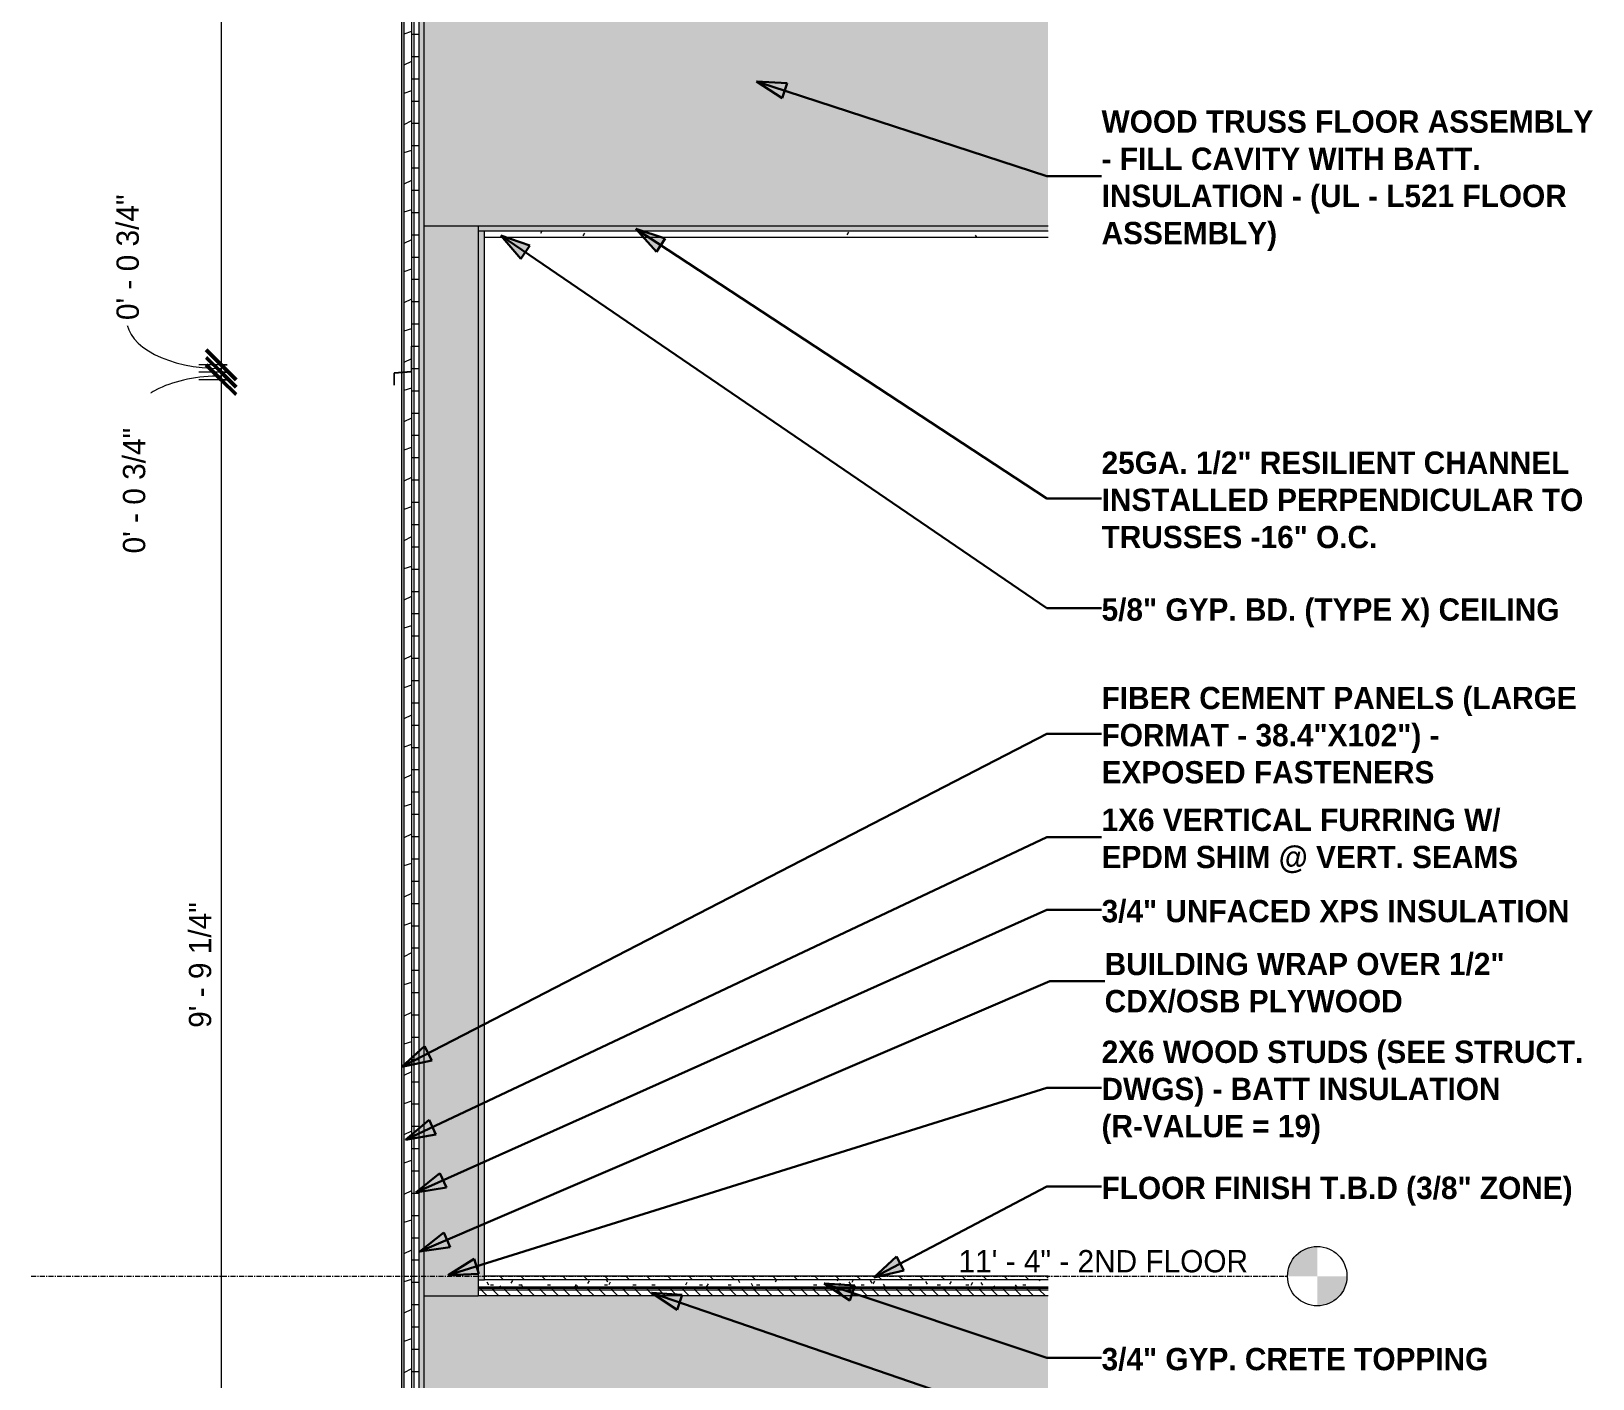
# Model space of a CAD drawing. Header units: inches. Extents: x 9847 to 10833, y -183 to 465.
# Drawn here: x 10674.9 to 10832.6, y 125.6 to 261.7 of the extents above; entities that cross this region are included whole.
import ezdxf

# ---------------------------------------------------------------- set-up
doc = ezdxf.new("R2010")
doc.units = ezdxf.units.IN
doc.header["$MEASUREMENT"] = 0
doc.linetypes.add('Grid Line 1_2_', pattern=[0.875, 0.5, -0.125, 0.125, -0.125])
for name, color, linetype, lineweight in [('A-ANNO-DIMS', 211, 'Continuous', 9), ('A-ANNO-DIMS-24', 211, 'Continuous', 9), ('A-FLOR-3', 192, 'Continuous', 9), ('A-FLOR-5', 251, 'Continuous', 5), ('A-FLOR-7', 135, 'Continuous', 5), ('A-FLOR-LEVL', 51, 'Continuous', 9), ('A-FLOR-LEVL-1', 51, 'Grid Line 1_2_', 9), ('A-FLOR-MCUT-1', 51, 'Continuous', 9), ('A-FLOR-PATT-1', 252, 'Continuous', 9), ('A-WALL-1', 251, 'Continuous', 5), ('A-WALL-3', 55, 'Continuous', 9), ('A-WALL-4', 10, 'Continuous', 9), ('A-WALL-5', 113, 'Continuous', 9), ('A-WALL-PATT-2', 252, 'Continuous', 9), ('G-ANNO-TEXT', 231, 'Continuous', 30), ('G-ANNO-TEXT-1', 231, 'Continuous', 9)]:
    doc.layers.add(name, color=color, linetype=linetype, lineweight=lineweight)
doc.styles.add('Century Gothic', font='ufonts.com_century-gothic.ttf', dxfattribs={"height": 2.25})
doc.styles.add('Century Gothic_B', font='GOTHICB.TTF', dxfattribs={"height": 2.25})
doc.dimstyles.new('OD__1_4__Tol__', dxfattribs={"dimscale": 12, "dimtxt": 2.349379, "dimasz": 0.25, "dimexe": 0.1875, "dimexo": 0.125, "dimgap": 0.03125, "dimtad": 1, "dimrnd": 0.25, "dimzin": 1, "dimdsep": 46, "dimlunit": 4, "dimtxsty": 'Century Gothic', "dimblk1": 'OBLIQUE', "dimblk2": 'OBLIQUE', "dimsah": 1, "dimcen": 0.09, "dimdle": 0.1875, "dimazin": 0, "dimtfac": 1, "dimtdec": 4, "dimtix": 1, "dimtmove": 0, "dimatfit": 3, "dimfxl": 1, "dimtvp": 1, "dimtfill": 1, "dimfrac": 2, "dimtolj": 1, "dimtzin": 0, "dimarcsym": 2})
doc.dimstyles.new('OD__1_4__Tol___1', dxfattribs={"dimscale": 12, "dimtxt": 2.349379, "dimasz": 0.25, "dimexe": 0.1875, "dimexo": 0.125, "dimgap": 0.03125, "dimtad": 1, "dimrnd": 0.25, "dimzin": 1, "dimdsep": 46, "dimlunit": 4, "dimtxsty": 'Century Gothic', "dimblk1": 'OBLIQUE', "dimblk2": 'OBLIQUE', "dimsah": 1, "dimcen": 0.09, "dimdle": 0.1875, "dimazin": 0, "dimtfac": 1, "dimtdec": 4, "dimtix": 1, "dimtmove": 1, "dimatfit": 3, "dimfxl": 1, "dimtvp": 1, "dimtfill": 1, "dimfrac": 2, "dimtolj": 1, "dimtzin": 0, "dimarcsym": 2})
pattern_1 = [(161.57, (11865.73515, 146.753), (-0.960383694, -0.00039918), [0, -6.83, 0.758, 0]), (18.43, (11865.49515, 146.753), (-0.960383694, 0.00039918), [0, -6.83, 0.758, 0]), (108.43, (11865.73515, 146.753), (0.47951018, -2.4005264), [2.276, -5.312]), (71.57, (11865.49515, 146.753), (0.47951018, 2.4005264), [2.276, -5.312])]
pattern_2 = [(0, (11865.6151, 146.633), (0, 1.2), []), (315, (11865.61515, 146.633), (1.1992531, 0), [1.696, -1.696]), (45, (11865.61515, 146.633), (1.1992531, 0), [1.696, -1.696])]
pattern_3 = [(0, (11865.6151, 146.633), (7.68, 1.92), [0.317, -5.443, 0.317, -5.443, -30.72]), (0, (11865.6151, 146.633), (7.68, 1.92), [-11.52, 0.317, -11.203, 0.317, -5.443, -13.44]), (0, (11865.6151, 146.633), (7.68, 1.92), [-28.8, 0.317, -3.523, 0.317, -9.283]), (120, (11868.4951, 147.593), (-5.5027688, 5.691075), [0.317, -5.443, 0.317, -5.443, -30.72]), (120, (11868.4951, 147.593), (-5.5027688, 5.691075), [-11.52, 0.317, -11.203, 0.317, -5.443, -13.44]), (120, (11868.4951, 147.593), (-5.5027688, 5.691075), [-28.8, 0.317, -3.523, 0.317, -9.283]), (240, (11869.4551, 151.433), (-2.1772312, -7.611075), [0.317, -5.443, 0.317, -5.443, -30.72]), (240, (11869.4551, 151.433), (-2.1772312, -7.611075), [-11.52, 0.317, -11.203, 0.317, -5.443, -13.44]), (240, (11869.4551, 151.433), (-2.1772312, -7.611075), [-28.8, 0.317, -3.523, 0.317, -9.283])]

# ---------------------------------------------------------------- blocks, each defined once
blk = doc.blocks.new('Basic Wall _ EXT - FIBER CEMENT - LARGE - ___-2505162-WALL SECTION - EAST EXT_ WALL - AT POLYCARBONATE - LOOKING SOUTH')
at = {"layer": 'A-WALL-4'}
blk.add_hatch(color=256, dxfattribs=at).paths.add_polyline_path([(-12118.81, 225.94), (-12118.81, 227.16), (-12118.09, 227.22), (-12118.09, 227.25), (-12118.84, 227.19), (-12118.84, 225.94)], flags=0)
at = {"layer": 'A-WALL-3'}
blk.add_line((-12117.09, 227.31), (-12117.09, 229.87), dxfattribs=at)
at = {"layer": 'A-WALL-5'}
for p, q in [((-12117.09, 229.87), (-12117.12, 229.87)), ((-12117.12, 229.87), (-12117.12, 227.34)), ((-12117.12, 227.34), (-12118.84, 227.19)), ((-12118.84, 227.19), (-12118.84, 225.94)), ((-12118.81, 227.16), (-12117.09, 227.31)), ((-12118.81, 225.94), (-12118.81, 227.16)), ((-12118.84, 225.94), (-12118.81, 225.94))]:
    blk.add_line(p, q, dxfattribs=at)
blk = doc.blocks.new('Level - Level Head - Circle-50818-WALL SECTION - EAST EXT_ WALL - AT POLYCARBONATE - LOOKING SOUTH')
at = {"layer": 'A-FLOR-LEVL'}
h = blk.add_hatch(color=256, dxfattribs=at)
edge = h.paths.add_edge_path(flags=0)
edge.add_line((-12025.62, 0), (-12028.62, 0))
edge.add_arc((-12025.62, 0), 3, 90, 180, ccw=False)
edge.add_line((-12025.62, 3), (-12025.62, 0))
h = blk.add_hatch(color=256, dxfattribs=at)
edge = h.paths.add_edge_path(flags=0)
edge.add_line((-12025.62, -3), (-12025.62, 0))
edge.add_line((-12025.62, 0), (-12022.62, 0))
edge.add_arc((-12025.62, 0), 3, 270, 360, ccw=False)
blk.add_circle((-12025.62, 0), 3, dxfattribs=at)
blk = doc.blocks.new('DIMBLOCK17-WALL SECTION - EAST EXT_ WALL - AT POLYCARBONATE - LOOKING SOUTH')
at = {"layer": 'A-ANNO-DIMS-24', "lineweight": 50}
for p, q in [((10694.12, 348), (10692.62, 349.5)), ((10694.12, 348), (10695.62, 346.5)), ((10694.12, 228), (10692.62, 229.5)), ((10694.12, 228), (10695.62, 226.5))]:
    blk.add_line(p, q, dxfattribs=at)
at = {"layer": 'A-ANNO-DIMS-24'}
for p, q in [((10694.74, 348), (10691.87, 348)), ((10694.12, 348), (10694.12, 228)), ((10694.12, 348), (10694.74, 348)), ((10694.74, 228), (10691.87, 228)), ((10694.12, 228), (10694.74, 228))]:
    blk.add_line(p, q, dxfattribs=at)
at = {"layer": 'A-ANNO-DIMS-24', "color": 0, "insert": (10690.86, 283.19), "char_height": 2.25, "width": 11.5455, "attachment_point": 1, "rotation": 90, "line_spacing_factor": 0.984502, "style": 'Century Gothic', "bg_fill": 3, "box_fill_scale": 1.25, "bg_fill_color": 256, "bg_fill_true_color": 13158600, "bg_fill_transparency": 0}
blk.add_mtext('10\' - 0"', dxfattribs=at)
blk = doc.blocks.new('_Oblique')
at = {"color": 0, "linetype": 'ByBlock', "lineweight": -2}
blk.add_line((-0.5, -0.5), (0.5, 0.5), dxfattribs=at)
blk = doc.blocks.new('DIMBLOCK18-WALL SECTION - EAST EXT_ WALL - AT POLYCARBONATE - LOOKING SOUTH')
at = {"layer": 'A-ANNO-DIMS-24', "lineweight": 50}
for p, q in [((10694.12, 228), (10692.62, 229.5)), ((10694.12, 227.25), (10692.62, 228.75)), ((10694.12, 228), (10695.62, 226.5)), ((10694.12, 227.25), (10695.62, 225.75))]:
    blk.add_line(p, q, dxfattribs=at)
at = {"layer": 'A-ANNO-DIMS-24'}
for p, q in [((10694.74, 228), (10691.87, 228)), ((10694.74, 227.25), (10691.87, 227.25)), ((10694.12, 228), (10694.12, 227.25)), ((10694.12, 228), (10694.74, 228)), ((10694.12, 227.25), (10694.74, 227.25))]:
    blk.add_line(p, q, dxfattribs=at)
blk.add_ellipse((10694.12, 232.52), major_axis=(9.53, 0), ratio=0.513762, start_param=3.141593, end_param=4.712389, dxfattribs=at)
at = {"layer": 'A-ANNO-DIMS-24', "color": 0, "insert": (10683.55, 232.52), "char_height": 2.25, "width": 16.3338, "attachment_point": 1, "rotation": 90, "line_spacing_factor": 0.984502, "style": 'Century Gothic', "bg_fill": 3, "box_fill_scale": 1.25, "bg_fill_color": 256, "bg_fill_true_color": 13158600, "bg_fill_transparency": 0}
blk.add_mtext('0\' - 0 3/4"', dxfattribs=at)
blk = doc.blocks.new('DIMBLOCK19-WALL SECTION - EAST EXT_ WALL - AT POLYCARBONATE - LOOKING SOUTH')
at = {"layer": 'A-ANNO-DIMS-24', "lineweight": 50}
for p, q in [((10694.12, 227.25), (10692.62, 228.75)), ((10694.12, 226.5), (10692.62, 228)), ((10694.12, 227.25), (10695.62, 225.75)), ((10694.12, 226.5), (10695.62, 225))]:
    blk.add_line(p, q, dxfattribs=at)
at = {"layer": 'A-ANNO-DIMS-24'}
for p, q in [((10694.74, 227.25), (10691.87, 227.25)), ((10694.12, 227.25), (10694.12, 226.5)), ((10694.12, 227.25), (10694.74, 227.25)), ((10694.74, 226.5), (10691.87, 226.5)), ((10694.12, 226.5), (10694.74, 226.5))]:
    blk.add_line(p, q, dxfattribs=at)
blk.add_ellipse((10694.12, 222.57), major_axis=(8.88, 0), ratio=0.484787, start_param=1.570796, end_param=3.141593, dxfattribs=at)
at = {"layer": 'A-ANNO-DIMS-24', "color": 0, "insert": (10684.2, 208.96), "char_height": 2.25, "width": 16.3338, "attachment_point": 1, "rotation": 90, "line_spacing_factor": 0.984502, "style": 'Century Gothic', "bg_fill": 3, "box_fill_scale": 1.25, "bg_fill_color": 256, "bg_fill_true_color": 13158600, "bg_fill_transparency": 0}
blk.add_mtext('0\' - 0 3/4"', dxfattribs=at)
blk = doc.blocks.new('DIMBLOCK20-WALL SECTION - EAST EXT_ WALL - AT POLYCARBONATE - LOOKING SOUTH')
at = {"layer": 'A-ANNO-DIMS-24', "lineweight": 50}
for p, q in [((10694.12, 226.5), (10692.62, 228)), ((10694.12, 226.5), (10695.62, 225)), ((10694.12, 109.25), (10692.62, 110.75)), ((10694.12, 109.25), (10695.62, 107.75))]:
    blk.add_line(p, q, dxfattribs=at)
at = {"layer": 'A-ANNO-DIMS-24'}
for p, q in [((10694.74, 226.5), (10691.87, 226.5)), ((10694.12, 226.5), (10694.12, 107)), ((10694.12, 226.5), (10694.74, 226.5)), ((10694.74, 109.25), (10691.87, 109.25)), ((10694.12, 109.25), (10694.74, 109.25))]:
    blk.add_line(p, q, dxfattribs=at)
at = {"layer": 'A-ANNO-DIMS-24', "color": 0, "insert": (10690.86, 161.07), "char_height": 2.25, "width": 16.3338, "attachment_point": 1, "rotation": 90, "line_spacing_factor": 0.984502, "style": 'Century Gothic', "bg_fill": 3, "box_fill_scale": 1.25, "bg_fill_color": 256, "bg_fill_true_color": 13158600, "bg_fill_transparency": 0}
blk.add_mtext('9\' - 9 1/4"', dxfattribs=at)

msp = doc.modelspace()

# ---------------------------------------------------------------- hatches: boundary and pattern name
at = {"layer": 'A-FLOR-5'}
msp.add_hatch(color=256, dxfattribs=at).paths.add_polyline_path([(10777.61712, 241.5), (10777.61712, 242), (10720.07175, 242), (10720.07175, 241.5), (10738.36912, 241.5)], flags=0)
at = {"layer": 'A-FLOR-7'}
msp.add_hatch(color=256, dxfattribs=at).paths.add_polyline_path([(10720.13731, 134.75), (10777.61712, 134.75), (10777.61712, 134.875), (10720.07175, 134.875), (10720.07175, 134.75)], flags=0)
at = {"layer": 'A-FLOR-PATT-1'}
h = msp.add_hatch(dxfattribs=at)
h.set_pattern_fill('FP_51', color=256, style=0, pattern_type=2)
h.set_pattern_definition(pattern_1)
h.paths.add_polyline_path([(10720.07175, 242), (10777.61712, 242), (10777.61712, 266), (10714.57175, 266), (10714.57175, 242)], flags=0)
h = msp.add_hatch(dxfattribs=at)
h.set_pattern_fill('FP_55', color=256, style=0, pattern_type=2)
h.set_pattern_definition(pattern_3)
h.paths.add_polyline_path([(10720.69675, 240.875), (10777.61712, 240.875), (10777.61712, 241.5), (10720.69675, 241.5)], flags=0)
h = msp.add_hatch(dxfattribs=at)
h.set_pattern_fill('FP_53', color=256, style=0, pattern_type=2)
h.set_pattern_definition([(0, (11865.61515, 146.633), (3.84, 0.96), [0.317, -2.563, 0.317, -2.563, -15.36]), (0, (11865.61515, 146.633), (3.84, 0.96), [-5.76, 0.317, -5.443, 0.317, -2.563, -6.72]), (0, (11865.61515, 146.633), (3.84, 0.96), [-14.4, 0.317, -1.603, 0.317, -4.483]), (120, (11867.05515, 147.113), (-2.7513844, 2.84553755), [0.317, -2.563, 0.317, -2.563, -15.36]), (120, (11867.05515, 147.113), (-2.7513844, 2.84553755), [-5.76, 0.317, -5.443, 0.317, -2.563, -6.72]), (120, (11867.05515, 147.113), (-2.7513844, 2.84553755), [-14.4, 0.317, -1.603, 0.317, -4.483]), (240, (11867.53515, 149.033), (-1.0886156, -3.80553755), [0.317, -2.563, 0.317, -2.563, -15.36]), (240, (11867.53515, 149.033), (-1.0886156, -3.80553755), [-5.76, 0.317, -5.443, 0.317, -2.563, -6.72]), (240, (11867.53515, 149.033), (-1.0886156, -3.80553755), [-14.4, 0.317, -1.603, 0.317, -4.483])])
h.paths.add_polyline_path([(10720.13075, 134.875), (10777.61712, 134.875), (10777.61712, 135.625), (10720.07175, 135.625), (10720.07175, 134.875)], flags=0)
h = msp.add_hatch(dxfattribs=at)
h.set_pattern_fill('FP_52', color=256, style=0, pattern_type=2)
h.set_pattern_definition([(135, (11865.6151, 146.633), (-1.0606602, -1.0606602), [])])
h.paths.add_polyline_path([(10777.61712, 135.625), (10777.61712, 136), (10720.69675, 136), (10720.69675, 135.625), (10748.72019, 135.625)], flags=0)
h = msp.add_hatch(dxfattribs=at)
h.set_pattern_fill('FP_54', color=256, style=0, pattern_type=2)
h.set_pattern_definition(pattern_2)
h.paths.add_polyline_path([(10720.07175, 134), (10777.61712, 134), (10777.61712, 134.75), (10720.07175, 134.75)], flags=0)
h = msp.add_hatch(dxfattribs=at)
h.set_pattern_fill('FP_51', color=256, style=0, pattern_type=2)
h.set_pattern_definition(pattern_1)
h.paths.add_polyline_path([(10714.57175, 110), (10777.61712, 110), (10777.61712, 134), (10714.57175, 134), (10714.57175, 131.18206)], flags=0)
at = {"layer": 'A-WALL-1'}
msp.add_hatch(color=256, dxfattribs=at).paths.add_polyline_path([(10712.56696, 109.25), (10712.57175, 109.25), (10712.57175, 349.5), (10712.32175, 349.5), (10712.32175, 109.25)], flags=0)
at = {"layer": 'A-WALL-PATT-2'}
h = msp.add_hatch(dxfattribs=at)
h.set_pattern_fill('FP_56', color=256, style=0, pattern_type=2)
h.set_pattern_definition([(216.87, (11868.0151, 152.633), (17.9999786, 12.0000322), [3, -27]), (206.565, (11871.6151, 150.833), (-6.00027, -5.999812), [6.708, -6.708]), (198.435, (11871.6151, 147.833), (-12.000522, -5.9998), [3.795, -15.179])])
h.paths.add_polyline_path([(10712.57175, 110), (10713.32175, 110), (10713.32175, 349.5), (10712.57175, 349.5), (10712.57175, 131.18206)], flags=0)
h = msp.add_hatch(dxfattribs=at)
h.set_pattern_fill('FP_57', color=256, style=0, pattern_type=2)
h.set_pattern_definition([(0, (11865.6151, 146.633), (0, 2.25), []), (90, (11865.6151, 146.633), (-2.25, 1e-16), [])])
h.paths.add_polyline_path([(10714.07175, 110), (10714.07175, 349.5), (10713.32175, 349.5), (10713.32175, 110)], flags=0)
h = msp.add_hatch(dxfattribs=at)
h.set_pattern_fill('FP_54', color=256, style=0, pattern_type=2)
h.set_pattern_definition(pattern_2)
h.paths.add_polyline_path([(10714.07175, 110), (10714.57175, 110), (10714.57175, 349.5), (10714.07175, 349.5), (10714.07175, 131.18206)], flags=0)
h = msp.add_hatch(dxfattribs=at)
h.set_pattern_fill('FP_51', color=256, style=0, pattern_type=2)
h.set_pattern_definition(pattern_1)
h.paths.add_polyline_path([(10720.07175, 134), (10720.07175, 242), (10714.57175, 242), (10714.57175, 134), (10715.0637, 134)], flags=0)
h.paths.add_polyline_path([(10720.07175, 266), (10720.07175, 349.5), (10714.57175, 349.5), (10714.57175, 266)], flags=0)
h = msp.add_hatch(dxfattribs=at)
h.set_pattern_fill('FP_55', color=256, style=0, pattern_type=2)
h.set_pattern_definition(pattern_3)
h.paths.add_polyline_path([(10720.09142, 135.625), (10720.69675, 135.625), (10720.69675, 241.5), (10720.07175, 241.49944), (10720.07175, 135.625)], flags=0)
h.paths.add_polyline_path([(10720.07175, 267.625), (10720.69675, 267.625), (10720.69675, 349.5), (10720.07175, 349.5), (10720.07175, 268)], flags=0)
at = {"layer": 'G-ANNO-TEXT'}
for points in [[(10748.1645, 256.60839), (10750.76778, 254.91454), (10751.26593, 256.44311)], [(10735.99727, 241.72211), (10738.06427, 239.40399), (10738.94641, 240.74806)], [(10722.35486, 241.06842), (10724.37891, 238.7127), (10725.2856, 240.04033)], [(10712.35128, 157.12512), (10715.3858, 157.78683), (10714.6484, 159.21543)], [(10712.73558, 149.76186), (10715.7917, 150.31528), (10715.10555, 151.7692)], [(10713.79002, 144.45233), (10716.8565, 144.94518), (10716.19924, 146.41239)], [(10714.16502, 138.48358), (10717.23903, 138.927), (10716.60549, 140.4046)], [(10717.04424, 136.09475), (10720.14735, 136.22447), (10719.66675, 137.75865)], [(10760.008, 135.87559), (10763.03818, 136.55691), (10762.29155, 137.98072)], [(10737.57912, 134.32562), (10740.15554, 132.59119), (10740.67758, 134.11177)], [(10755.00975, 135.25325), (10757.60111, 133.54123), (10758.10995, 135.06627)]]:
    msp.add_hatch(color=256, dxfattribs=at).paths.add_polyline_path(points, flags=0)

# ---------------------------------------------------------------- linework, layer by layer
at = {"layer": 'A-FLOR-3'}
for p, q in [((10720.69675, 240.875), (10777.61712, 240.875)), ((10777.61712, 136), (10720.69675, 136))]:
    msp.add_line(p, q, dxfattribs=at)
at = {"layer": 'A-FLOR-LEVL-1'}
msp.add_line((10674.94031, 136), (10801.78868, 136), dxfattribs=at)
at = {"layer": 'A-FLOR-MCUT-1'}
for p, q in [((10777.61712, 242), (10720.07175, 242)), ((10777.61712, 241.5), (10720.69675, 241.5)), ((10777.61712, 135.625), (10720.69675, 135.625)), ((10777.61712, 134.875), (10720.07175, 134.875)), ((10777.61712, 134.75), (10720.07175, 134.75)), ((10777.61712, 134), (10720.07175, 134))]:
    msp.add_line(p, q, dxfattribs=at)
at = {"layer": 'A-WALL-5'}
for p, q in [((10712.32175, 428), (10712.32175, 109.25)), ((10712.57175, 428), (10712.57175, 110)), ((10713.32175, 428), (10713.32175, 110)), ((10714.07175, 428), (10714.07175, 110)), ((10714.57175, 428), (10714.57175, 110)), ((10720.07175, 242), (10714.57175, 242)), ((10720.07175, 242), (10720.07175, 134)), ((10720.69675, 241.5), (10720.07175, 241.5)), ((10720.69675, 135.625), (10720.69675, 241.5)), ((10720.07175, 135.625), (10720.69675, 135.625)), ((10714.57175, 134), (10720.07175, 134))]:
    msp.add_line(p, q, dxfattribs=at)
at = {"layer": 'G-ANNO-TEXT'}
for p, q in [((10748.1645, 256.60839), (10750.76778, 254.91454)), ((10751.26593, 256.44311), (10748.1645, 256.60839)), ((10748.1645, 256.60839), (10777.48125, 247.05427)), ((10750.76778, 254.91454), (10751.26593, 256.44311)), ((10777.48125, 247.05427), (10783.01358, 247.05427)), ((10735.99727, 241.72211), (10738.06427, 239.40399)), ((10738.94641, 240.74806), (10735.99727, 241.72211)), ((10735.99727, 241.72211), (10777.48125, 214.49552)), ((10722.35486, 241.06842), (10724.37891, 238.7127)), ((10725.2856, 240.04033), (10722.35486, 241.06842)), ((10722.35486, 241.06842), (10777.48125, 203.42052)), ((10724.37891, 238.7127), (10725.2856, 240.04033)), ((10738.06427, 239.40399), (10738.94641, 240.74806)), ((10777.48125, 214.49552), (10783.01358, 214.49552)), ((10777.48125, 203.42052), (10783.01358, 203.42052)), ((10712.35128, 157.12512), (10777.48125, 190.74323)), ((10777.48125, 190.74323), (10783.01358, 190.74323)), ((10712.73558, 149.76186), (10777.48125, 180.31746)), ((10777.48125, 180.31746), (10783.01358, 180.31746)), ((10713.79002, 144.45233), (10777.48125, 172.98355)), ((10777.48125, 172.98355), (10783.01358, 172.98355)), ((10714.16502, 138.48358), (10777.79375, 165.76551)), ((10777.79375, 165.76551), (10783.32608, 165.76551)), ((10714.6484, 159.21543), (10712.35128, 157.12512)), ((10712.35128, 157.12512), (10715.3858, 157.78683)), ((10715.3858, 157.78683), (10714.6484, 159.21543)), ((10717.04424, 136.09475), (10777.48125, 155.02738)), ((10777.48125, 155.02738), (10783.01358, 155.02738)), ((10715.10555, 151.7692), (10712.73558, 149.76186)), ((10715.7917, 150.31528), (10715.10555, 151.7692)), ((10712.73558, 149.76186), (10715.7917, 150.31528)), ((10716.19924, 146.41239), (10713.79002, 144.45233)), ((10716.8565, 144.94518), (10716.19924, 146.41239)), ((10713.79002, 144.45233), (10716.8565, 144.94518)), ((10760.008, 135.87559), (10777.48125, 145.0383)), ((10777.48125, 145.0383), (10783.01358, 145.0383)), ((10716.60549, 140.4046), (10714.16502, 138.48358)), ((10717.23903, 138.927), (10716.60549, 140.4046)), ((10714.16502, 138.48358), (10717.23903, 138.927)), ((10719.66675, 137.75865), (10717.04424, 136.09475)), ((10720.14735, 136.22447), (10719.66675, 137.75865)), ((10762.29155, 137.98072), (10760.008, 135.87559)), ((10763.03818, 136.55691), (10762.29155, 137.98072)), ((10717.04424, 136.09475), (10720.14735, 136.22447)), ((10760.008, 135.87559), (10763.03818, 136.55691)), ((10737.57912, 134.32562), (10740.15554, 132.59119)), ((10740.67758, 134.11177), (10737.57912, 134.32562)), ((10737.57912, 134.32562), (10777.48125, 120.62658)), ((10740.15554, 132.59119), (10740.67758, 134.11177)), ((10755.00975, 135.25325), (10757.60111, 133.54123)), ((10758.10995, 135.06627), (10755.00975, 135.25325)), ((10755.00975, 135.25325), (10777.48125, 127.7556)), ((10757.60111, 133.54123), (10758.10995, 135.06627)), ((10777.48125, 127.7556), (10783.01358, 127.7556))]:
    msp.add_line(p, q, dxfattribs=at)

# ---------------------------------------------------------------- block references
at = {"layer": 'A-FLOR-LEVL'}
msp.add_blockref('Level - Level Head - Circle-50818-WALL SECTION - EAST EXT_ WALL - AT POLYCARBONATE - LOOKING SOUTH', (22830.41115, 136), dxfattribs=at)
at = {"layer": 'A-WALL-3'}
msp.add_blockref('Basic Wall _ EXT - FIBER CEMENT - LARGE - ___-2505162-WALL SECTION - EAST EXT_ WALL - AT POLYCARBONATE - LOOKING SOUTH', (22830.41115, 0), dxfattribs=at)

# ---------------------------------------------------------------- texts
at = {"layer": 'A-FLOR-LEVL', "insert": (10768.57318, 138.6377), "char_height": 2.25, "width": 36.8145, "attachment_point": 1, "style": 'Century Gothic'}
msp.add_mtext('11\' - 4" - 2ND FLOOR', dxfattribs=at)
at = {"layer": 'G-ANNO-TEXT-1', "char_height": 2.25, "attachment_point": 1, "style": 'Century Gothic_B'}
for s, insert, width in [('WOOD TRUSS FLOOR ASSEMBLY', (10783.01358, 253.68163), 57.49425), ('- FILL CAVITY WITH BATT.', (10783.01358, 249.93163), 43.935), ('INSULATION - (UL - L521 FLOOR', (10783.01358, 246.18163), 56.43375), ('ASSEMBLY)', (10783.01358, 242.43163), 20.301), ('25GA. 1/2" RESILIENT CHANNEL', (10783.01358, 219.24729), 56.964), ('INSTALLED PERPENDICULAR TO', (10783.01358, 215.49729), 55.2975), ('TRUSSES -16" O.C.', (10783.01358, 211.74729), 32.421), ('5/8" GYP. BD. (TYPE X) CEILING', (10783.01358, 204.42111), 56.58525), ('FIBER CEMENT PANELS (LARGE', (10783.01358, 195.495), 54.9945), ('FORMAT - 38.4"X102") -', (10783.01358, 191.745), 42.723), ('EXPOSED FASTENERS', (10783.01358, 187.995), 37.64775), ('1X6 VERTICAL FURRING W/', (10783.01358, 183.19364), 48.783), ('EPDM SHIM @ VERT. SEAMS', (10783.01358, 179.44364), 49.01025), ('3/4" UNFACED XPS INSULATION', (10783.01358, 173.98414), 57.267), ('BUILDING WRAP OVER 1/2"', (10783.32608, 168.64169), 49.2375), ('CDX/OSB PLYWOOD', (10783.32608, 164.89169), 37.79925), ('2X6 WOOD STUDS (SEE STRUCT.', (10783.01358, 159.77915), 56.58525), ('DWGS) - BATT INSULATION', (10783.01358, 156.02915), 47.874), ('(R-VALUE = 19)', (10783.01358, 152.27915), 27.4215), ('FLOOR FINISH T.B.D (3/8" ZONE)', (10783.01358, 146.03889), 57.267), ('3/4" GYP. CRETE TOPPING', (10783.01358, 128.75619), 47.04075)]:
    msp.add_mtext(s, dxfattribs=dict(at, insert=insert, width=width))

# ---------------------------------------------------------------- dimensions: what is measured, and where the dimension line sits
at = {"layer": 'A-ANNO-DIMS'}
dim = msp.add_linear_dim(base=(10694.11764, 228), p1=(10696.23896, 348), p2=(10696.23896, 228), angle=90, dimstyle='OD__1_4__Tol__', override={"dimpost": '<>', "dimfxl": 120}, dxfattribs=at)
dim.commit()
dim.dimension.update_dxf_attribs({"geometry": 'DIMBLOCK17-WALL SECTION - EAST EXT_ WALL - AT POLYCARBONATE - LOOKING SOUTH', "text_midpoint": (10692.56104, 288)})

# ---------------------------------------------------------------- next in the draw order: dimensions: what is measured, and where the dimension line sits
dim = msp.add_linear_dim(base=(10694.11764, 227.25), p1=(10696.23896, 228), p2=(10696.23896, 227.25), angle=90, dimstyle='OD__1_4__Tol___1', override={"dimpost": '<>', "dimfxl": 0.75}, dxfattribs=at)
dim.commit()
dim.dimension.update_dxf_attribs({"geometry": 'DIMBLOCK18-WALL SECTION - EAST EXT_ WALL - AT POLYCARBONATE - LOOKING SOUTH', "text_midpoint": (10685.04689, 240.68944), "dimtype": 160, "text_rotation": 90})

# ---------------------------------------------------------------- next in the draw order: dimensions: what is measured, and where the dimension line sits
dim = msp.add_linear_dim(base=(10694.11764, 226.5), p1=(10696.23896, 227.25), p2=(10696.23896, 226.5), angle=90, dimstyle='OD__1_4__Tol___1', override={"dimpost": '<>', "dimfxl": 0.75}, dxfattribs=at)
dim.commit()
dim.dimension.update_dxf_attribs({"geometry": 'DIMBLOCK19-WALL SECTION - EAST EXT_ WALL - AT POLYCARBONATE - LOOKING SOUTH', "text_midpoint": (10685.70236, 217.12683), "dimtype": 160, "text_rotation": 90})

# ---------------------------------------------------------------- next in the draw order: dimensions: what is measured, and where the dimension line sits
dim = msp.add_linear_dim(base=(10694.11764, 109.25), p1=(10696.23896, 226.5), p2=(10696.23896, 109.25), angle=90, dimstyle='OD__1_4__Tol__', override={"dimpost": '<>', "dimfxl": 117.25}, dxfattribs=at)
dim.commit()
dim.dimension.update_dxf_attribs({"geometry": 'DIMBLOCK20-WALL SECTION - EAST EXT_ WALL - AT POLYCARBONATE - LOOKING SOUTH', "text_midpoint": (10692.43638, 167.875)})

doc.saveas('drawing.dxf')
